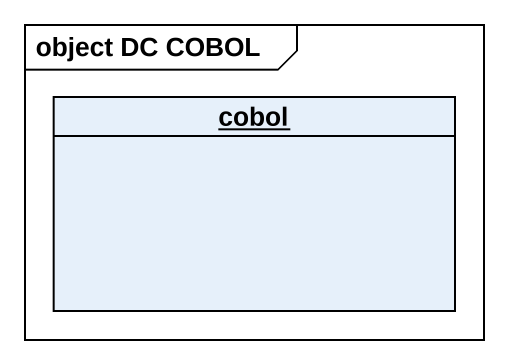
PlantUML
@startuml
mainframe object DC COBOL
hide circle
hide empty members
object cobol
@enduml
